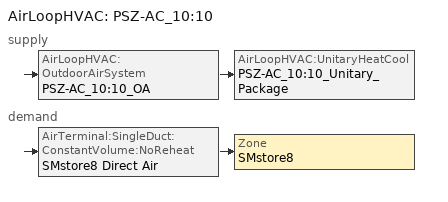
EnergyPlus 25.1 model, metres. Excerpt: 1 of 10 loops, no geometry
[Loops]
AirLoopHVAC 'PSZ-AC_10:10'
 supply: AirLoopHVAC:OutdoorAirSystem 'PSZ-AC_10:10_OA' > AirLoopHVAC:UnitaryHeatCool 'PSZ-AC_10:10_Unitary_Package'
 demand: AirTerminal:SingleDuct:ConstantVolume:NoReheat 'SMstore8 Direct Air' > Zone 'SMstore8'
[AirLoopHVAC]
PSZ-AC_10:10: Design supply air flow rate=Autosize
[AirLoopHVAC:UnitaryHeatCool]
PSZ-AC_10:10_Unitary_Package: Availability schedule=ALWAYS_ON; Controlling zone or thermostat location=SMstore8; Cooling coil=PSZ-AC_10:10_Unitary_Package_CoolCoil; Cooling supply air flow rate=Autosize; Dehumidification control type=None; Fan placement=BlowThrough; Heating coil=PSZ-AC_10:10_Unitary_Package_HeatCoil; Heating supply air flow rate=Autosize; Maximum supply air temperature=Autosize; No load supply air flow rate=Autosize; Supply fan=PSZ-AC_10:10_Unitary_Package_fan
[AirTerminal:SingleDuct:ConstantVolume:NoReheat]
SMstore8 Direct Air: Availability schedule=ALWAYS_ON; Maximum air flow rate=Autosize
[Coil:Cooling:DX:SingleSpeed]
PSZ-AC_10:10_Unitary_Package_CoolCoil: 2023 rated evaporator fan power per volume flow rate=934.4; Availability schedule=ALWAYS_ON; Energy input ratio function of flow fraction curve=PSZ-AC_10:10_Unitary_PackagecoolEIRFFF; Energy input ratio function of temperature curve=PSZ-AC_10:10_Unitary_PackagecoolEIRFT; Gross rated cooling cop=3.04924; Gross rated sensible heat ratio=Autosize; Gross rated total cooling capacity=Autosize; Part load fraction correlation curve=PSZ-AC_10:10_Unitary_PackagecoolPLR; Rated air flow rate=Autosize; Total cooling capacity function of flow fraction curve=PSZ-AC_10:10_Unitary_PackagecoolFFF; Total cooling capacity function of temperature curve=PSZ-AC_10:10_Unitary_PackagecoolCapFT
[Coil:Heating:Fuel]
PSZ-AC_10:10_Unitary_Package_HeatCoil: Availability schedule=ALWAYS_ON; Burner efficiency=0.8; Fuel type=NaturalGas; Nominal capacity=Autosize
[ComponentCost:LineItem] Item=SMstore8
Name | Cost per each | Line item type | Quantity | Cost per unit of output capacity
ElectricEquipment:SMstore8:MiscPlug | 1 | General | 0.749
Infiltration:SMstore8 | 1 | General | 0.1128
LIGHTING EQUIP:SMstore8 |  | Lights |  | 1
People:SMstore8 | 1 | General | 28.1322
[Controller:OutdoorAir]
PSZ-AC_10:10_OA_Controller: Economizer control action type=ModulateFlow; Economizer control type=DifferentialDryBulb; Economizer maximum limit dry bulb temperature=28; Economizer maximum limit enthalpy=64000; Economizer minimum limit dry bulb temperature=0; Lockout type=NoLockout; Maximum outdoor air flow rate=Autosize; Minimum limit type=FixedMinimum; Minimum outdoor air flow rate=Autosize; Minimum outdoor air schedule=MinOA_Sched
[DesignSpecification:OutdoorAir]
SZ DSOA SMstore8: Outdoor air flow per zone=0.2613; Outdoor air flow per zone floor area=0; Outdoor air method=Flow/Zone
[Fan:OnOff]
PSZ-AC_10:10_Unitary_Package_fan: Availability schedule=HVACOperationSchd; End use subcategory=Unitary Fans; Fan total efficiency=0.254; Maximum flow rate=Autosize; Motor efficiency=0.9; Motor in airstream fraction=1; Pressure rise=330
[SetpointManager:MixedAir]
PSZ-AC_10:10_OAMixed Air Temp Manager: Control variable=Temperature; Setpoint node or nodelist=PSZ-AC_10:10_OA-PSZ-AC_10:10_Unitary_PackageNode
[SetpointManager:SingleZone:Reheat]
SupAirTemp MngrSMstore8: Control variable=Temperature; Control zone=SMstore8; Maximum supply air temperature=50; Minimum supply air temperature=10; Setpoint node or nodelist=PSZ-AC_10:10 Supply Equipment Outlet Node
[Sizing:System]
PSZ-AC_10:10: 100 outdoor air in cooling=No; 100 outdoor air in heating=No; Central cooling capacity control method=VAV; Central cooling design supply air humidity ratio=0.0085; Central cooling design supply air temperature=12.8; Central heating design supply air humidity ratio=0.008; Central heating design supply air temperature=40; Central heating maximum system air flow ratio=1; Cooling design capacity=Autosize; Cooling design capacity method=CoolingDesignCapacity; Cooling supply air flow rate=0; Cooling supply air flow rate method=DesignDay; Design outdoor air flow rate=Autosize; Heating design capacity=Autosize; Heating design capacity method=HeatingDesignCapacity; Heating supply air flow rate=0; Heating supply air flow rate method=DesignDay; Precool design humidity ratio=0.008; Precool design temperature=12.8; Preheat design humidity ratio=0.008; Preheat design temperature=7; Type of load to size on=Sensible; Type of zone sum to use=NonCoincident; Zone maximum outdoor air fraction=1
[Sizing:Zone]
SMstore8: Account for dedicated outdoor air system=No; Cooling design air flow method=DesignDayWithLimit; Cooling minimum air flow=0; Cooling minimum air flow fraction=0; Dedicated outdoor air high setpoint temperature for design=Autosize; Dedicated outdoor air low setpoint temperature for design=Autosize; Dedicated outdoor air system control strategy=NeutralSupplyAir; Design specification outdoor air object=SZ DSOA SMstore8; Heating design air flow method=DesignDay; Heating design air flow rate=0; Zone cooling design supply air humidity ratio=0.0085; Zone cooling design supply air temperature=14; Zone cooling design supply air temperature input method=SupplyAirTemperature; Zone cooling sizing factor=0; Zone heating design supply air humidity ratio=0.008; Zone heating design supply air temperature=40; Zone heating design supply air temperature input method=SupplyAirTemperature; Zone heating sizing factor=0
[ThermostatSetpoint:DualSetpoint]
SMstore8 DualSPSched: Cooling setpoint temperature schedule=ClgSetP_Sch; Heating setpoint temperature schedule=HtgSetP_Sch
[ZoneControl:Thermostat]
SMstore8 Thermostat: Zone or zonelist=SMstore8; Control 1=SMstore8 DualSPSched; Control type schedule=Dual Zone Control Type Sched
[Zone equipment]
SMstore8: SMstore8 Direct Air
[Curve:Biquadratic] Input unit type for x=Temperature; Input unit type for y=Temperature; Maximum value of x=23.88889; Maximum value of y=46.11111; Minimum value of x=12.77778; Minimum value of y=18; Output unit type=Dimensionless
Name | Coefficient1 constant | Coefficient2 x | Coefficient3 x 2 | Coefficient4 y | Coefficient5 y 2 | Coefficient6 x y
PSZ-AC_10:10_Unitary_PackagecoolCapFT | 0.766956 | 0.0107756 | -4.14703e-05 | 0.00134961 | -0.000261144 | 0.000457488
PSZ-AC_10:10_Unitary_PackagecoolEIRFT | 0.297145 | 0.0430933 | -0.000748766 | 0.00597727 | 0.000482112 | -0.000956448
[Curve:Quadratic]
Name | Maximum value of x | Minimum value of x | Coefficient1 constant | Coefficient2 x | Coefficient3 x 2
PSZ-AC_10:10_Unitary_PackagecoolEIRFFF | 1.5 | 0.5 | 1.156 | -0.1816 | 0.0256
PSZ-AC_10:10_Unitary_PackagecoolFFF | 1.5 | 0.5 | 0.8 | 0.2 | 0
PSZ-AC_10:10_Unitary_PackagecoolPLR | 1 | 0 | 0.75 | 0.25 | 0
[Schedule:Compact]
ALWAYS_ON; MinOA_Sched: Through: 12/31, For: AllDays, Until: 24:00, 1
CLGSETP_SCH: Through: 12/31, For: Weekdays SummerDesignDay, Until: 06:00, 30, Until: 21:00, 24, Until: 24:00, 30, For: Saturday, Until: 06:00, 30, Until: 22:00, 24, Until: 24:00, 30, For WinterDesignDay, Until: 24:00, 30, For: Sunday Holidays AllOtherDays, Until: 8:00, 30, Until: 19:00, 24, Until: 24:00, 30
Dual Zone Control Type Sched: Through: 12/31, For: AllDays, Until: 24:00, 4
HTGSETP_SCH: Through: 12/31, For: Weekdays, Until: 06:00, 15.6, Until: 21:00, 21, Until: 24:00, 15.6, For SummerDesignDay, Until: 24:00, 15.6, For WinterDesignDay, Until: 24:00, 21, For: Saturday, Until: 06:00, 15.6, Until: 22:00, 21, Until: 24:00, 15.6, For: Sunday Holidays AllOtherDays, Until:  8:00, 15.6, Until: 19:00, 21, Until: 24:00, 15.6
HVACOperationSchd: Through: 12/31, For: Weekdays SummerDesignDay, Until: 06:00, 0, Until: 21:00, 1, Until: 24:00, 0, For: Saturday WinterDesignDay, Until: 06:00, 0, Until: 22:00, 1, Until: 24:00, 0, For: Sunday Holidays AllOtherDays, Until: 08:00, 0, Until: 19:00, 1, Until: 24:00, 0
